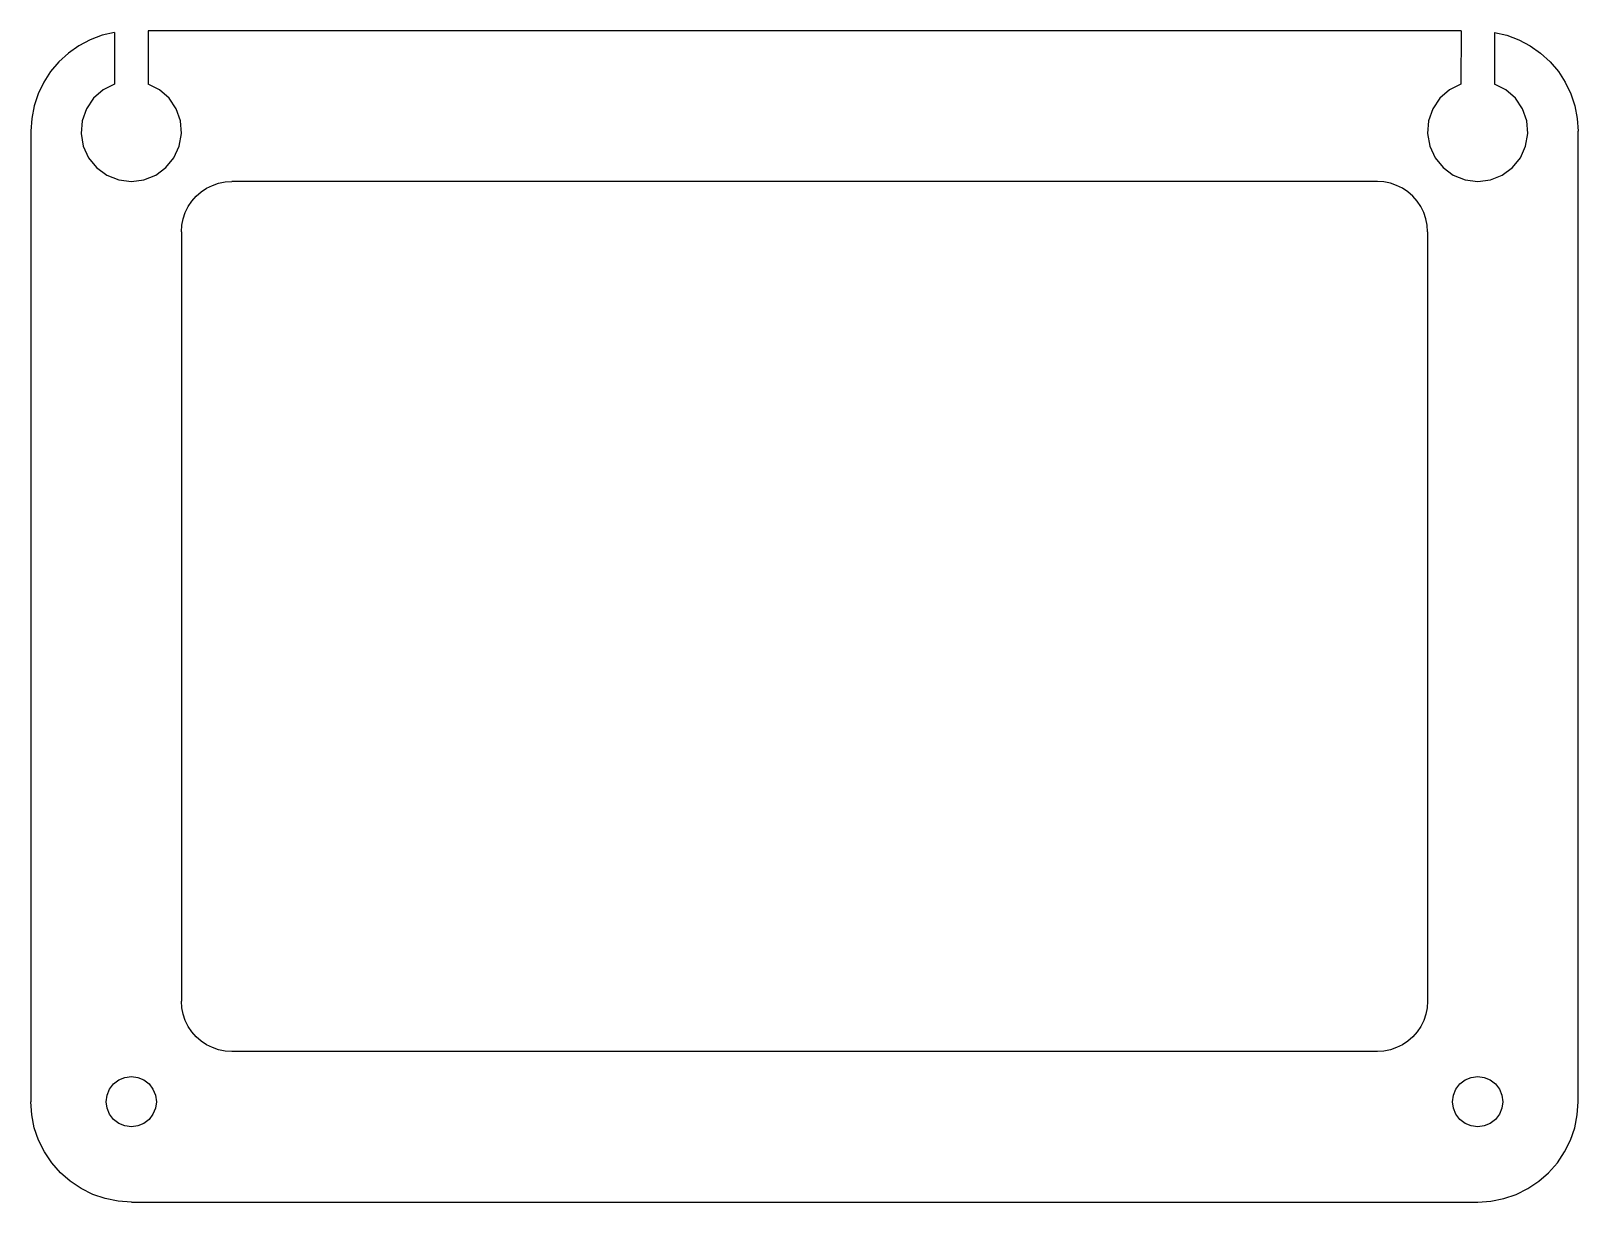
# Model space of a CAD drawing. Extents: x 1996 to 2181, y 0 to 140.
import ezdxf

# ---------------------------------------------------------------- set-up
doc = ezdxf.new("R2010")
doc.units = 0
doc.header["$LTSCALE"] = 1000
doc.linetypes.add('SKEMA_SOLID', pattern=[0])
doc.layers.add('Layer0_S_', color=20, linetype='SKEMA_SOLID')

msp = doc.modelspace()

# ---------------------------------------------------------------- linework, layer by layer
at = {"layer": 'Layer0_S_'}
for p, q in [((2003.05, 138.94), (2001.7, 138.23)), ((2004.48, 139.48), (2003.05, 138.94)), ((2005.98, 139.81), (2004.48, 139.48)), ((2005.98, 139.81), (2005.96, 133.65)), ((2009.98, 140), (2009.99, 133.65)), ((2166.98, 140), (2009.98, 140)), ((2166.98, 140), (2166.96, 133.65)), ((2170.98, 139.81), (2170.99, 133.65)), ((2170.98, 139.81), (2172.47, 139.48)), ((2172.47, 139.48), (2173.9, 138.94)), ((2173.9, 138.94), (2175.25, 138.23)), ((2000.45, 137.35), (1999.32, 136.31)), ((2001.7, 138.23), (2000.45, 137.35)), ((2175.25, 138.23), (2176.5, 137.35)), ((2176.5, 137.35), (2177.63, 136.31)), ((1998.33, 135.14), (1997.5, 133.86)), ((1999.32, 136.31), (1998.33, 135.14)), ((2177.63, 136.31), (2178.62, 135.14)), ((2178.62, 135.14), (2179.45, 133.86)), ((1997.5, 133.86), (1996.84, 132.48)), ((2005.96, 133.65), (2004.6, 132.96)), ((2011.35, 132.96), (2009.99, 133.65)), ((2166.96, 133.65), (2165.6, 132.96)), ((2172.35, 132.96), (2170.99, 133.65)), ((2179.45, 133.86), (2180.11, 132.48)), ((1996.84, 132.48), (1996.36, 131.03)), ((2003.46, 131.95), (2002.61, 130.69)), ((2004.6, 132.96), (2003.46, 131.95)), ((2012.49, 131.95), (2011.35, 132.96)), ((2013.34, 130.69), (2012.49, 131.95)), ((2164.46, 131.95), (2163.61, 130.69)), ((2165.6, 132.96), (2164.46, 131.95)), ((2173.49, 131.95), (2172.35, 132.96)), ((2174.34, 130.69), (2173.49, 131.95)), ((2180.11, 132.48), (2180.59, 131.03)), ((1996.07, 129.53), (1995.98, 128)), ((1996.36, 131.03), (1996.07, 129.53)), ((2002.61, 130.69), (2002.11, 129.25)), ((2013.84, 129.25), (2013.34, 130.69)), ((2163.61, 130.69), (2163.11, 129.25)), ((2174.84, 129.25), (2174.34, 130.69)), ((2180.59, 131.03), (2180.88, 129.53)), ((2180.88, 129.53), (2180.98, 128)), ((1995.98, 128), (1995.98, 12)), ((2002.11, 129.25), (2001.98, 127.74)), ((2001.98, 127.74), (2002.24, 126.24)), ((2013.71, 126.24), (2013.97, 127.74)), ((2013.97, 127.74), (2013.84, 129.25)), ((2163.11, 129.25), (2162.98, 127.74)), ((2162.98, 127.74), (2163.24, 126.24)), ((2174.71, 126.24), (2174.97, 127.74)), ((2174.97, 127.74), (2174.84, 129.25)), ((2180.98, 12), (2180.98, 128)), ((2002.24, 126.24), (2002.87, 124.85)), ((2013.08, 124.85), (2013.71, 126.24)), ((2163.24, 126.24), (2163.87, 124.85)), ((2174.08, 124.85), (2174.71, 126.24)), ((2002.87, 124.85), (2003.83, 123.67)), ((2012.12, 123.67), (2013.08, 124.85)), ((2163.87, 124.85), (2164.83, 123.67)), ((2173.12, 123.67), (2174.08, 124.85)), ((2003.83, 123.67), (2005.05, 122.76)), ((2005.05, 122.76), (2006.47, 122.19)), ((2006.47, 122.19), (2007.98, 122)), ((2007.98, 122), (2009.49, 122.19)), ((2009.49, 122.19), (2010.9, 122.76)), ((2010.9, 122.76), (2012.12, 123.67)), ((2164.83, 123.67), (2166.05, 122.76)), ((2166.05, 122.76), (2167.47, 122.19)), ((2167.47, 122.19), (2168.98, 122)), ((2168.98, 122), (2170.49, 122.19)), ((2170.49, 122.19), (2171.9, 122.76)), ((2171.9, 122.76), (2173.12, 123.67)), ((2015.73, 120.24), (2016.32, 120.76)), ((2016.32, 120.76), (2016.98, 121.2)), ((2016.98, 121.2), (2017.68, 121.54)), ((2017.68, 121.54), (2018.42, 121.8)), ((2018.42, 121.8), (2019.19, 121.95)), ((2019.19, 121.95), (2019.98, 122)), ((2156.98, 122), (2019.98, 122)), ((2157.76, 121.95), (2156.98, 122)), ((2158.53, 121.8), (2157.76, 121.95)), ((2159.27, 121.54), (2158.53, 121.8)), ((2159.98, 121.2), (2159.27, 121.54)), ((2160.63, 120.76), (2159.98, 121.2)), ((2161.22, 120.24), (2160.63, 120.76)), ((2014.43, 118.3), (2014.78, 119)), ((2014.78, 119), (2015.22, 119.65)), ((2015.22, 119.65), (2015.73, 120.24)), ((2161.74, 119.65), (2161.22, 120.24)), ((2162.17, 119), (2161.74, 119.65)), ((2162.52, 118.3), (2162.17, 119)), ((2013.98, 116), (2014.03, 116.78)), ((2014.03, 116.78), (2014.18, 117.55)), ((2014.18, 117.55), (2014.43, 118.3)), ((2162.77, 117.55), (2162.52, 118.3)), ((2162.92, 116.78), (2162.77, 117.55)), ((2162.98, 116), (2162.92, 116.78)), ((2013.98, 116), (2013.98, 24)), ((2162.98, 116), (2162.98, 24)), ((2014.03, 23.22), (2013.98, 24)), ((2014.18, 22.45), (2014.03, 23.22)), ((2014.43, 21.7), (2014.18, 22.45)), ((2162.77, 22.45), (2162.52, 21.7)), ((2162.92, 23.22), (2162.77, 22.45)), ((2162.98, 24), (2162.92, 23.22)), ((2014.78, 21), (2014.43, 21.7)), ((2015.22, 20.35), (2014.78, 21)), ((2162.17, 21), (2161.74, 20.35)), ((2162.52, 21.7), (2162.17, 21)), ((2015.73, 19.76), (2015.22, 20.35)), ((2016.32, 19.24), (2015.73, 19.76)), ((2016.98, 18.8), (2016.32, 19.24)), ((2017.68, 18.46), (2016.98, 18.8)), ((2159.98, 18.8), (2159.27, 18.46)), ((2160.63, 19.24), (2159.98, 18.8)), ((2161.22, 19.76), (2160.63, 19.24)), ((2161.74, 20.35), (2161.22, 19.76)), ((2018.42, 18.2), (2017.68, 18.46)), ((2019.19, 18.05), (2018.42, 18.2)), ((2019.98, 18), (2019.19, 18.05)), ((2156.98, 18), (2019.98, 18)), ((2157.76, 18.05), (2156.98, 18)), ((2158.53, 18.2), (2157.76, 18.05)), ((2159.27, 18.46), (2158.53, 18.2)), ((2006.48, 14.6), (2007.2, 14.9)), ((2007.2, 14.9), (2007.98, 15)), ((2007.98, 15), (2008.75, 14.9)), ((2008.75, 14.9), (2009.48, 14.6)), ((2167.48, 14.6), (2168.2, 14.9)), ((2168.2, 14.9), (2168.98, 15)), ((2168.98, 15), (2169.75, 14.9)), ((2169.75, 14.9), (2170.48, 14.6)), ((2005.08, 12.78), (2005.38, 13.5)), ((2005.38, 13.5), (2005.85, 14.12)), ((2005.85, 14.12), (2006.48, 14.6)), ((2009.48, 14.6), (2010.1, 14.12)), ((2010.1, 14.12), (2010.57, 13.5)), ((2010.57, 13.5), (2010.87, 12.78)), ((2166.08, 12.78), (2166.38, 13.5)), ((2166.38, 13.5), (2166.85, 14.12)), ((2166.85, 14.12), (2167.48, 14.6)), ((2170.48, 14.6), (2171.1, 14.12)), ((2171.1, 14.12), (2171.57, 13.5)), ((2171.57, 13.5), (2171.87, 12.78)), ((1996.08, 10.43), (1995.98, 12)), ((2004.98, 12), (2005.08, 12.78)), ((2005.08, 11.22), (2004.98, 12)), ((2005.38, 10.5), (2005.08, 11.22)), ((2010.87, 11.22), (2010.57, 10.5)), ((2010.87, 12.78), (2010.98, 12)), ((2010.98, 12), (2010.87, 11.22)), ((2165.98, 12), (2166.08, 12.78)), ((2166.08, 11.22), (2165.98, 12)), ((2166.38, 10.5), (2166.08, 11.22)), ((2171.87, 11.22), (2171.57, 10.5)), ((2171.87, 12.78), (2171.98, 12)), ((2171.98, 12), (2171.87, 11.22)), ((2180.87, 10.43), (2180.98, 12)), ((1996.38, 8.89), (1996.08, 10.43)), ((2005.85, 9.88), (2005.38, 10.5)), ((2006.48, 9.4), (2005.85, 9.88)), ((2007.2, 9.1), (2006.48, 9.4)), ((2009.48, 9.4), (2008.75, 9.1)), ((2010.1, 9.88), (2009.48, 9.4)), ((2010.57, 10.5), (2010.1, 9.88)), ((2166.85, 9.88), (2166.38, 10.5)), ((2167.48, 9.4), (2166.85, 9.88)), ((2168.2, 9.1), (2167.48, 9.4)), ((2170.48, 9.4), (2169.75, 9.1)), ((2171.1, 9.88), (2170.48, 9.4)), ((2171.57, 10.5), (2171.1, 9.88)), ((2180.57, 8.89), (2180.87, 10.43)), ((1996.89, 7.41), (1996.38, 8.89)), ((1997.58, 6), (1996.89, 7.41)), ((2007.98, 9), (2007.2, 9.1)), ((2008.75, 9.1), (2007.98, 9)), ((2168.98, 9), (2168.2, 9.1)), ((2169.75, 9.1), (2168.98, 9)), ((2179.37, 6), (2180.06, 7.41)), ((2180.06, 7.41), (2180.57, 8.89)), ((1998.46, 4.69), (1997.58, 6)), ((2178.5, 4.69), (2179.37, 6)), ((1999.49, 3.51), (1998.46, 4.69)), ((2177.46, 3.51), (2178.5, 4.69)), ((2000.67, 2.48), (1999.49, 3.51)), ((2001.98, 1.61), (2000.67, 2.48)), ((2174.98, 1.61), (2176.28, 2.48)), ((2176.28, 2.48), (2177.46, 3.51)), ((2003.38, 0.91), (2001.98, 1.61)), ((2004.87, 0.41), (2003.38, 0.91)), ((2006.41, 0.1), (2004.87, 0.41)), ((2007.98, 0), (2006.41, 0.1)), ((2007.98, 0), (2168.98, 0)), ((2168.98, 0), (2170.54, 0.1)), ((2170.54, 0.1), (2172.08, 0.41)), ((2172.08, 0.41), (2173.57, 0.91)), ((2173.57, 0.91), (2174.98, 1.61))]:
    msp.add_line(p, q, dxfattribs=at)

doc.saveas('drawing.dxf')
